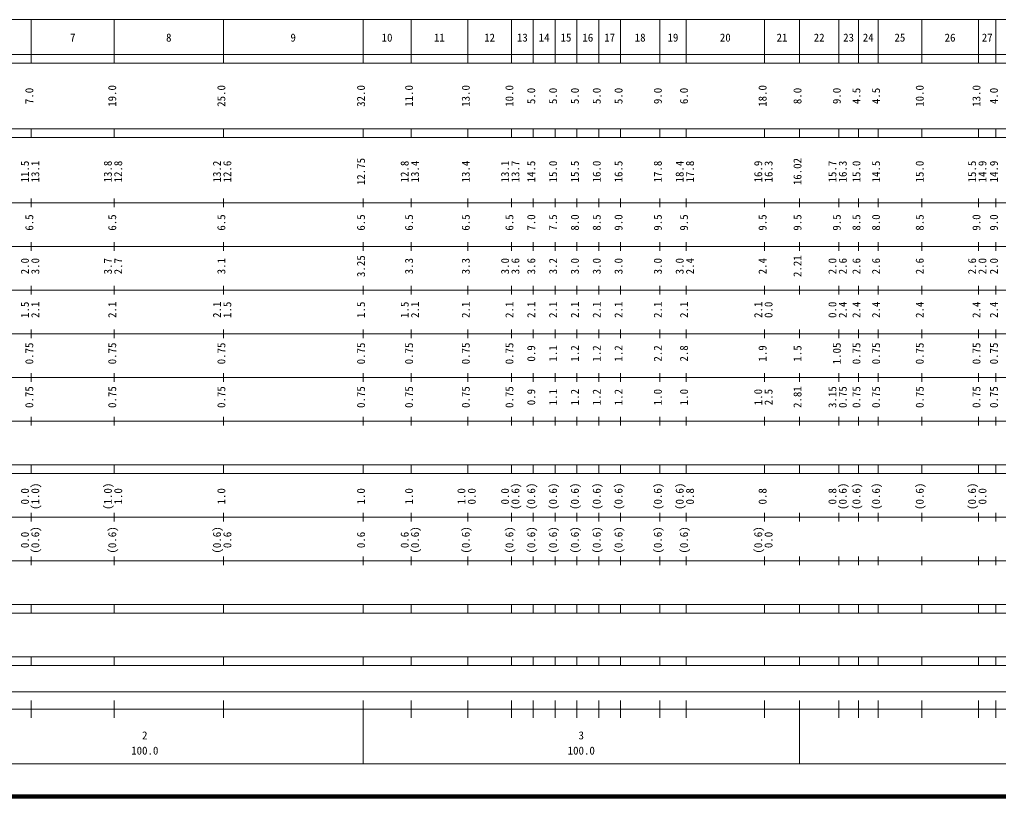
# Model space of a CAD drawing. Units: millimetres on the paper, enlarged 1000 times. Extents: x 40000 to 680000, y 20000 to 380000.
# Drawn here: x 189317 to 413576, y 20000 to 198000 of the extents above; entities that cross this region are included whole.
import ezdxf
from ezdxf.enums import TextEntityAlignment as Align

# ---------------------------------------------------------------- set-up
doc = ezdxf.new("R2010")
doc.units = ezdxf.units.MM
doc.header["$LTSCALE"] = 1000
doc.layers.add('M-TTL', color=2, linetype='Continuous', lineweight=140)
doc.layers.add('M-TTL-BAND', color=7, linetype='Continuous', lineweight=13)
doc.styles.add('ＭＳ ゴシック', font='')
doc.styles.get('ＭＳ ゴシック').set_extended_font_data('MS Gothic')

msp = doc.modelspace()

# ---------------------------------------------------------------- linework, layer by layer
at = {"layer": 'M-TTL'}
msp.add_line((40000, 20000), (680000, 20000), dxfattribs=at)
at = {"layer": 'M-TTL-BAND'}
for p, q in [((68000, 198000), (579000, 198000)), ((192000, 188000), (192000, 198000)), ((211000, 188000), (211000, 198000)), ((236000, 188000), (236000, 198000)), ((268000, 188000), (268000, 198000)), ((279000, 188000), (279000, 198000)), ((292000, 188000), (292000, 198000)), ((302000, 188000), (302000, 198000)), ((307000, 188000), (307000, 198000)), ((312000, 188000), (312000, 198000)), ((317000, 188000), (317000, 198000)), ((322000, 188000), (322000, 198000)), ((327000, 188000), (327000, 198000)), ((336000, 188000), (336000, 198000)), ((342000, 188000), (342000, 198000)), ((360000, 188000), (360000, 198000)), ((368000, 188000), (368000, 198000)), ((377000, 188000), (377000, 198000)), ((381500, 188000), (381500, 198000)), ((386000, 188000), (386000, 198000)), ((396000, 188000), (396000, 198000)), ((409000, 188000), (409000, 198000)), ((413000, 188000), (413000, 198000)), ((40000, 190000), (579000, 190000)), ((40000, 188000), (579000, 188000)), ((40000, 173000), (579000, 173000)), ((192000, 171000), (192000, 173000)), ((211000, 171000), (211000, 173000)), ((236000, 171000), (236000, 173000)), ((268000, 171000), (268000, 173000)), ((279000, 171000), (279000, 173000)), ((292000, 171000), (292000, 173000)), ((302000, 171000), (302000, 173000)), ((307000, 171000), (307000, 173000)), ((312000, 171000), (312000, 173000)), ((317000, 171000), (317000, 173000)), ((322000, 171000), (322000, 173000)), ((327000, 171000), (327000, 173000)), ((336000, 171000), (336000, 173000)), ((342000, 171000), (342000, 173000)), ((360000, 171000), (360000, 173000)), ((368000, 171000), (368000, 173000)), ((377000, 171000), (377000, 173000)), ((381500, 171000), (381500, 173000)), ((386000, 171000), (386000, 173000)), ((396000, 171000), (396000, 173000)), ((409000, 171000), (409000, 173000)), ((413000, 171000), (413000, 173000)), ((40000, 171000), (579000, 171000)), ((192000, 155000), (192000, 157000)), ((211000, 155000), (211000, 157000)), ((236000, 155000), (236000, 157000)), ((268000, 155000), (268000, 157000)), ((279000, 155000), (279000, 157000)), ((292000, 155000), (292000, 157000)), ((302000, 155000), (302000, 157000)), ((307000, 155000), (307000, 157000)), ((312000, 155000), (312000, 157000)), ((317000, 155000), (317000, 157000)), ((322000, 155000), (322000, 157000)), ((327000, 155000), (327000, 157000)), ((336000, 155000), (336000, 157000)), ((342000, 155000), (342000, 157000)), ((360000, 155000), (360000, 157000)), ((368000, 155000), (368000, 157000)), ((377000, 155000), (377000, 157000)), ((381500, 155000), (381500, 157000)), ((386000, 155000), (386000, 157000)), ((396000, 155000), (396000, 157000)), ((409000, 155000), (409000, 157000)), ((413000, 155000), (413000, 157000)), ((40000, 156000), (579000, 156000)), ((46000, 146000), (579000, 146000)), ((192000, 145000), (192000, 147000)), ((211000, 145000), (211000, 147000)), ((236000, 145000), (236000, 147000)), ((268000, 145000), (268000, 147000)), ((279000, 145000), (279000, 147000)), ((292000, 145000), (292000, 147000)), ((302000, 145000), (302000, 147000)), ((307000, 145000), (307000, 147000)), ((312000, 145000), (312000, 147000)), ((317000, 145000), (317000, 147000)), ((322000, 145000), (322000, 147000)), ((327000, 145000), (327000, 147000)), ((336000, 145000), (336000, 147000)), ((342000, 145000), (342000, 147000)), ((360000, 145000), (360000, 147000)), ((368000, 145000), (368000, 147000)), ((377000, 145000), (377000, 147000)), ((381500, 145000), (381500, 147000)), ((386000, 145000), (386000, 147000)), ((396000, 145000), (396000, 147000)), ((409000, 145000), (409000, 147000)), ((413000, 145000), (413000, 147000)), ((192000, 135000), (192000, 137000)), ((211000, 135000), (211000, 137000)), ((236000, 135000), (236000, 137000)), ((268000, 135000), (268000, 137000)), ((279000, 135000), (279000, 137000)), ((292000, 135000), (292000, 137000)), ((302000, 135000), (302000, 137000)), ((307000, 135000), (307000, 137000)), ((312000, 135000), (312000, 137000)), ((317000, 135000), (317000, 137000)), ((322000, 135000), (322000, 137000)), ((327000, 135000), (327000, 137000)), ((336000, 135000), (336000, 137000)), ((342000, 135000), (342000, 137000)), ((360000, 135000), (360000, 137000)), ((368000, 135000), (368000, 137000)), ((377000, 135000), (377000, 137000)), ((381500, 135000), (381500, 137000)), ((386000, 135000), (386000, 137000)), ((396000, 135000), (396000, 137000)), ((409000, 135000), (409000, 137000)), ((413000, 135000), (413000, 137000)), ((52000, 136000), (579000, 136000)), ((46000, 126000), (579000, 126000)), ((192000, 125000), (192000, 127000)), ((211000, 125000), (211000, 127000)), ((236000, 125000), (236000, 127000)), ((268000, 125000), (268000, 127000)), ((279000, 125000), (279000, 127000)), ((292000, 125000), (292000, 127000)), ((302000, 125000), (302000, 127000)), ((307000, 125000), (307000, 127000)), ((312000, 125000), (312000, 127000)), ((317000, 125000), (317000, 127000)), ((322000, 125000), (322000, 127000)), ((327000, 125000), (327000, 127000)), ((336000, 125000), (336000, 127000)), ((342000, 125000), (342000, 127000)), ((360000, 125000), (360000, 127000)), ((368000, 125000), (368000, 127000)), ((377000, 125000), (377000, 127000)), ((381500, 125000), (381500, 127000)), ((386000, 125000), (386000, 127000)), ((396000, 125000), (396000, 127000)), ((409000, 125000), (409000, 127000)), ((413000, 125000), (413000, 127000)), ((192000, 115000), (192000, 117000)), ((211000, 115000), (211000, 117000)), ((236000, 115000), (236000, 117000)), ((268000, 115000), (268000, 117000)), ((279000, 115000), (279000, 117000)), ((292000, 115000), (292000, 117000)), ((302000, 115000), (302000, 117000)), ((307000, 115000), (307000, 117000)), ((312000, 115000), (312000, 117000)), ((317000, 115000), (317000, 117000)), ((322000, 115000), (322000, 117000)), ((327000, 115000), (327000, 117000)), ((336000, 115000), (336000, 117000)), ((342000, 115000), (342000, 117000)), ((360000, 115000), (360000, 117000)), ((368000, 115000), (368000, 117000)), ((377000, 115000), (377000, 117000)), ((381500, 115000), (381500, 117000)), ((386000, 115000), (386000, 117000)), ((396000, 115000), (396000, 117000)), ((409000, 115000), (409000, 117000)), ((413000, 115000), (413000, 117000)), ((52000, 116000), (579000, 116000)), ((46000, 106000), (579000, 106000)), ((192000, 105000), (192000, 107000)), ((211000, 105000), (211000, 107000)), ((236000, 105000), (236000, 107000)), ((268000, 105000), (268000, 107000)), ((279000, 105000), (279000, 107000)), ((292000, 105000), (292000, 107000)), ((302000, 105000), (302000, 107000)), ((307000, 105000), (307000, 107000)), ((312000, 105000), (312000, 107000)), ((317000, 105000), (317000, 107000)), ((322000, 105000), (322000, 107000)), ((327000, 105000), (327000, 107000)), ((336000, 105000), (336000, 107000)), ((342000, 105000), (342000, 107000)), ((360000, 105000), (360000, 107000)), ((368000, 105000), (368000, 107000)), ((377000, 105000), (377000, 107000)), ((381500, 105000), (381500, 107000)), ((386000, 105000), (386000, 107000)), ((396000, 105000), (396000, 107000)), ((409000, 105000), (409000, 107000)), ((413000, 105000), (413000, 107000)), ((40000, 96000), (579000, 96000)), ((192000, 94000), (192000, 96000)), ((211000, 94000), (211000, 96000)), ((236000, 94000), (236000, 96000)), ((268000, 94000), (268000, 96000)), ((279000, 94000), (279000, 96000)), ((292000, 94000), (292000, 96000)), ((302000, 94000), (302000, 96000)), ((307000, 94000), (307000, 96000)), ((312000, 94000), (312000, 96000)), ((317000, 94000), (317000, 96000)), ((322000, 94000), (322000, 96000)), ((327000, 94000), (327000, 96000)), ((336000, 94000), (336000, 96000)), ((342000, 94000), (342000, 96000)), ((360000, 94000), (360000, 96000)), ((368000, 94000), (368000, 96000)), ((377000, 94000), (377000, 96000)), ((381500, 94000), (381500, 96000)), ((386000, 94000), (386000, 96000)), ((396000, 94000), (396000, 96000)), ((409000, 94000), (409000, 96000)), ((413000, 94000), (413000, 96000)), ((40000, 94000), (579000, 94000)), ((49000, 84000), (579000, 84000)), ((192000, 83000), (192000, 85000)), ((211000, 83000), (211000, 85000)), ((236000, 83000), (236000, 85000)), ((268000, 83000), (268000, 85000)), ((279000, 83000), (279000, 85000)), ((292000, 83000), (292000, 85000)), ((302000, 83000), (302000, 85000)), ((307000, 83000), (307000, 85000)), ((312000, 83000), (312000, 85000)), ((317000, 83000), (317000, 85000)), ((322000, 83000), (322000, 85000)), ((327000, 83000), (327000, 85000)), ((336000, 83000), (336000, 85000)), ((342000, 83000), (342000, 85000)), ((360000, 83000), (360000, 85000)), ((368000, 83000), (368000, 85000)), ((377000, 83000), (377000, 85000)), ((381500, 83000), (381500, 85000)), ((386000, 83000), (386000, 85000)), ((396000, 83000), (396000, 85000)), ((409000, 83000), (409000, 85000)), ((413000, 83000), (413000, 85000)), ((192000, 73000), (192000, 75000)), ((211000, 73000), (211000, 75000)), ((236000, 73000), (236000, 75000)), ((268000, 73000), (268000, 75000)), ((279000, 73000), (279000, 75000)), ((292000, 73000), (292000, 75000)), ((302000, 73000), (302000, 75000)), ((307000, 73000), (307000, 75000)), ((312000, 73000), (312000, 75000)), ((317000, 73000), (317000, 75000)), ((322000, 73000), (322000, 75000)), ((327000, 73000), (327000, 75000)), ((336000, 73000), (336000, 75000)), ((342000, 73000), (342000, 75000)), ((360000, 73000), (360000, 75000)), ((368000, 73000), (368000, 75000)), ((377000, 73000), (377000, 75000)), ((381500, 73000), (381500, 75000)), ((386000, 73000), (386000, 75000)), ((396000, 73000), (396000, 75000)), ((409000, 73000), (409000, 75000)), ((413000, 73000), (413000, 75000)), ((40000, 74000), (579000, 74000)), ((40000, 64000), (579000, 64000)), ((192000, 62000), (192000, 64000)), ((211000, 62000), (211000, 64000)), ((236000, 62000), (236000, 64000)), ((268000, 62000), (268000, 64000)), ((279000, 62000), (279000, 64000)), ((292000, 62000), (292000, 64000)), ((302000, 62000), (302000, 64000)), ((307000, 62000), (307000, 64000)), ((312000, 62000), (312000, 64000)), ((317000, 62000), (317000, 64000)), ((322000, 62000), (322000, 64000)), ((327000, 62000), (327000, 64000)), ((336000, 62000), (336000, 64000)), ((342000, 62000), (342000, 64000)), ((360000, 62000), (360000, 64000)), ((368000, 62000), (368000, 64000)), ((377000, 62000), (377000, 64000)), ((381500, 62000), (381500, 64000)), ((386000, 62000), (386000, 64000)), ((396000, 62000), (396000, 64000)), ((409000, 62000), (409000, 64000)), ((413000, 62000), (413000, 64000)), ((40000, 62000), (579000, 62000)), ((40000, 52000), (579000, 52000)), ((192000, 50000), (192000, 52000)), ((211000, 50000), (211000, 52000)), ((236000, 50000), (236000, 52000)), ((268000, 50000), (268000, 52000)), ((279000, 50000), (279000, 52000)), ((292000, 50000), (292000, 52000)), ((302000, 50000), (302000, 52000)), ((307000, 50000), (307000, 52000)), ((312000, 50000), (312000, 52000)), ((317000, 50000), (317000, 52000)), ((322000, 50000), (322000, 52000)), ((327000, 50000), (327000, 52000)), ((336000, 50000), (336000, 52000)), ((342000, 50000), (342000, 52000)), ((360000, 50000), (360000, 52000)), ((368000, 50000), (368000, 52000)), ((377000, 50000), (377000, 52000)), ((381500, 50000), (381500, 52000)), ((386000, 50000), (386000, 52000)), ((396000, 50000), (396000, 52000)), ((409000, 50000), (409000, 52000)), ((413000, 50000), (413000, 52000)), ((40000, 50000), (579000, 50000)), ((71000, 44000), (565000, 44000)), ((192000, 38000), (192000, 42000)), ((211000, 38000), (211000, 42000)), ((236000, 38000), (236000, 42000)), ((268000, 27500), (268000, 42000)), ((279000, 38000), (279000, 42000)), ((292000, 38000), (292000, 42000)), ((302000, 38000), (302000, 42000)), ((307000, 38000), (307000, 42000)), ((312000, 38000), (312000, 42000)), ((317000, 38000), (317000, 42000)), ((322000, 38000), (322000, 42000)), ((327000, 38000), (327000, 42000)), ((336000, 38000), (336000, 42000)), ((342000, 38000), (342000, 42000)), ((360000, 38000), (360000, 42000)), ((368000, 27500), (368000, 42000)), ((377000, 38000), (377000, 42000)), ((381500, 38000), (381500, 42000)), ((386000, 38000), (386000, 42000)), ((396000, 38000), (396000, 42000)), ((409000, 38000), (409000, 42000)), ((413000, 38000), (413000, 42000)), ((40000, 40000), (579000, 40000)), ((68000, 27500), (579000, 27500))]:
    msp.add_line(p, q, dxfattribs=at)

# ---------------------------------------------------------------- texts
at = {"layer": 'M-TTL-BAND', "style": 'ＭＳ ゴシック'}
for s, p in [('7', (201500, 192405)), ('8', (223500, 192405)), ('9', (252000, 192405)), ('10', (273500, 192405)), ('11', (285500, 192405)), ('12', (297000, 192405)), ('13', (304500, 192405)), ('14', (309500, 192405)), ('15', (314500, 192405)), ('16', (319500, 192405)), ('17', (324500, 192405)), ('18', (331500, 192405)), ('19', (339000, 192405)), ('20', (351000, 192405)), ('21', (364000, 192405)), ('22', (372500, 192405)), ('23', (379250, 192405)), ('24', (383750, 192405)), ('25', (391000, 192405)), ('26', (402500, 192405)), ('27', (411000, 192405)), ('2', (218000, 32523)), ('3', (318000, 32523)), ('100.0', (218000, 29033)), ('100.0', (318000, 29033))]:
    msp.add_text(s, height=1833, dxfattribs=at).set_placement(p, align=Align.BOTTOM_CENTER)
for s, p in [('7.0', (193000, 180500)), ('19.0', (212000, 180500)), ('25.0', (237000, 180500)), ('32.0', (269000, 180500)), ('11.0', (280000, 180500)), ('13.0', (293000, 180500)), ('10.0', (303000, 180500)), ('5.0', (308000, 180500)), ('5.0', (313000, 180500)), ('5.0', (318000, 180500)), ('5.0', (323000, 180500)), ('5.0', (328000, 180500)), ('9.0', (337000, 180500)), ('6.0', (343000, 180500)), ('18.0', (361000, 180500)), ('8.0', (369000, 180500)), ('9.0', (378000, 180500)), ('4.5', (382500, 180500)), ('4.5', (387000, 180500)), ('10.0', (397000, 180500)), ('13.0', (410000, 180500)), ('4.0', (414000, 180500)), ('12.75', (269000, 163174)), ('16.02', (369000, 163174)), ('11.5', (192000, 163174)), ('13.1', (194370, 163174)), ('13.8', (211000, 163174)), ('12.8', (213370, 163174)), ('13.2', (236000, 163174)), ('12.6', (238370, 163174)), ('12.8', (279000, 163174)), ('13.4', (281370, 163174)), ('13.4', (293000, 163174)), ('13.1', (302000, 163174)), ('13.7', (304370, 163174)), ('14.5', (308000, 163174)), ('15.0', (313000, 163174)), ('15.5', (318000, 163174)), ('16.0', (323000, 163174)), ('16.5', (328000, 163174)), ('17.8', (337000, 163174)), ('18.4', (342000, 163174)), ('17.8', (344370, 163174)), ('16.9', (360000, 163174)), ('16.3', (362370, 163174)), ('15.7', (377000, 163174)), ('16.3', (379370, 163174)), ('15.0', (382500, 163174)), ('14.5', (387000, 163174)), ('15.0', (397000, 163174)), ('15.5', (409000, 163174)), ('14.9', (411370, 163174)), ('14.9', (414000, 163174)), ('6.5', (193000, 151500)), ('6.5', (212000, 151500)), ('6.5', (237000, 151500)), ('6.5', (269000, 151500)), ('6.5', (280000, 151500)), ('6.5', (293000, 151500)), ('6.5', (303000, 151500)), ('7.0', (308000, 151500)), ('7.5', (313000, 151500)), ('8.0', (318000, 151500)), ('8.5', (323000, 151500)), ('9.0', (328000, 151500)), ('9.5', (337000, 151500)), ('9.5', (343000, 151500)), ('9.5', (361000, 151500)), ('9.5', (369000, 151500)), ('9.5', (378000, 151500)), ('8.5', (382500, 151500)), ('8.0', (387000, 151500)), ('8.5', (397000, 151500)), ('9.0', (410000, 151500)), ('9.0', (414000, 151500)), ('3.25', (269000, 141500)), ('2.21', (369000, 141500)), ('2.0', (192000, 141500)), ('3.0', (194370, 141500)), ('3.7', (211000, 141500)), ('2.7', (213370, 141500)), ('3.1', (237000, 141500)), ('3.3', (280000, 141500)), ('3.3', (293000, 141500)), ('3.0', (302000, 141500)), ('3.6', (304370, 141500)), ('3.6', (308000, 141500)), ('3.2', (313000, 141500)), ('3.0', (318000, 141500)), ('3.0', (323000, 141500)), ('3.0', (328000, 141500)), ('3.0', (337000, 141500)), ('3.0', (342000, 141500)), ('2.4', (344370, 141500)), ('2.4', (361000, 141500)), ('2.0', (377000, 141500)), ('2.6', (379370, 141500)), ('2.6', (382500, 141500)), ('2.6', (387000, 141500)), ('2.6', (397000, 141500)), ('2.6', (409000, 141500)), ('2.0', (411370, 141500)), ('2.0', (414000, 141500)), ('1.5', (192000, 131500)), ('2.1', (194370, 131500)), ('2.1', (212000, 131500)), ('2.1', (236000, 131500)), ('1.5', (238370, 131500)), ('1.5', (269000, 131500)), ('1.5', (279000, 131500)), ('2.1', (281370, 131500)), ('2.1', (293000, 131500)), ('2.1', (303000, 131500)), ('2.1', (308000, 131500)), ('2.1', (313000, 131500)), ('2.1', (318000, 131500)), ('2.1', (323000, 131500)), ('2.1', (328000, 131500)), ('2.1', (337000, 131500)), ('2.1', (343000, 131500)), ('2.1', (360000, 131500)), ('0.0', (362370, 131500)), ('0.0', (377000, 131500)), ('2.4', (379370, 131500)), ('2.4', (382500, 131500)), ('2.4', (387000, 131500)), ('2.4', (397000, 131500)), ('2.4', (410000, 131500)), ('2.4', (414000, 131500)), ('0.75', (193000, 121500)), ('0.75', (212000, 121500)), ('0.75', (237000, 121500)), ('0.75', (269000, 121500)), ('0.75', (280000, 121500)), ('0.75', (293000, 121500)), ('0.75', (303000, 121500)), ('1.05', (378000, 121500)), ('0.75', (382500, 121500)), ('0.75', (387000, 121500)), ('0.75', (397000, 121500)), ('0.75', (410000, 121500)), ('0.75', (414000, 121500)), ('0.9', (308000, 121500)), ('1.1', (313000, 121500)), ('1.2', (318000, 121500)), ('1.2', (323000, 121500)), ('1.2', (328000, 121500)), ('2.2', (337000, 121500)), ('2.8', (343000, 121500)), ('1.9', (361000, 121500)), ('1.5', (369000, 121500)), ('0.75', (193000, 111500)), ('0.75', (212000, 111500)), ('0.75', (237000, 111500)), ('0.75', (269000, 111500)), ('0.75', (280000, 111500)), ('0.75', (293000, 111500)), ('0.75', (303000, 111500)), ('0.9', (308000, 111500)), ('1.1', (313000, 111500)), ('1.2', (318000, 111500)), ('1.2', (323000, 111500)), ('1.2', (328000, 111500)), ('1.0', (337000, 111500)), ('1.0', (343000, 111500)), ('1.0', (360000, 111500)), ('2.5', (362370, 111500)), ('2.81', (369000, 111500)), ('3.15', (377000, 111500)), ('0.75', (379370, 111500)), ('0.75', (382500, 111500)), ('0.75', (387000, 111500)), ('0.75', (397000, 111500)), ('0.75', (410000, 111500)), ('0.75', (414000, 111500)), ('0.0', (192000, 88764)), ('(1.0)', (194370, 88764)), ('(1.0)', (211000, 88764)), ('1.0', (213370, 88764)), ('1.0', (237000, 88764)), ('1.0', (269000, 88764)), ('1.0', (280000, 88764)), ('1.0', (292000, 88764)), ('0.0', (294370, 88764)), ('0.0', (302000, 88764)), ('(0.6)', (304370, 88764)), ('(0.6)', (308000, 88764)), ('(0.6)', (313000, 88764)), ('(0.6)', (318000, 88764)), ('(0.6)', (323000, 88764)), ('(0.6)', (328000, 88764)), ('(0.6)', (337000, 88764)), ('(0.6)', (342000, 88764)), ('0.8', (344370, 88764)), ('0.8', (361000, 88764)), ('0.8', (377000, 88764)), ('(0.6)', (379370, 88764)), ('(0.6)', (382500, 88764)), ('(0.6)', (387000, 88764)), ('(0.6)', (397000, 88764)), ('(0.6)', (409000, 88764)), ('0.0', (411370, 88764)), ('(0.6)', (194370, 78764)), ('(0.6)', (212000, 78764)), ('(0.6)', (236000, 78764)), ('(0.6)', (281370, 78764)), ('(0.6)', (293000, 78764)), ('(0.6)', (303000, 78764)), ('(0.6)', (308000, 78764)), ('(0.6)', (313000, 78764)), ('(0.6)', (318000, 78764)), ('(0.6)', (323000, 78764)), ('(0.6)', (328000, 78764)), ('(0.6)', (337000, 78764)), ('(0.6)', (343000, 78764)), ('(0.6)', (360000, 78764)), ('0.0', (192000, 78764)), ('0.6', (238370, 78764)), ('0.6', (269000, 78764)), ('0.6', (279000, 78764)), ('0.0', (362370, 78764))]:
    msp.add_text(s, height=1833, rotation=90, dxfattribs=at).set_placement(p, align=Align.BOTTOM_CENTER)

doc.saveas('drawing.dxf')
